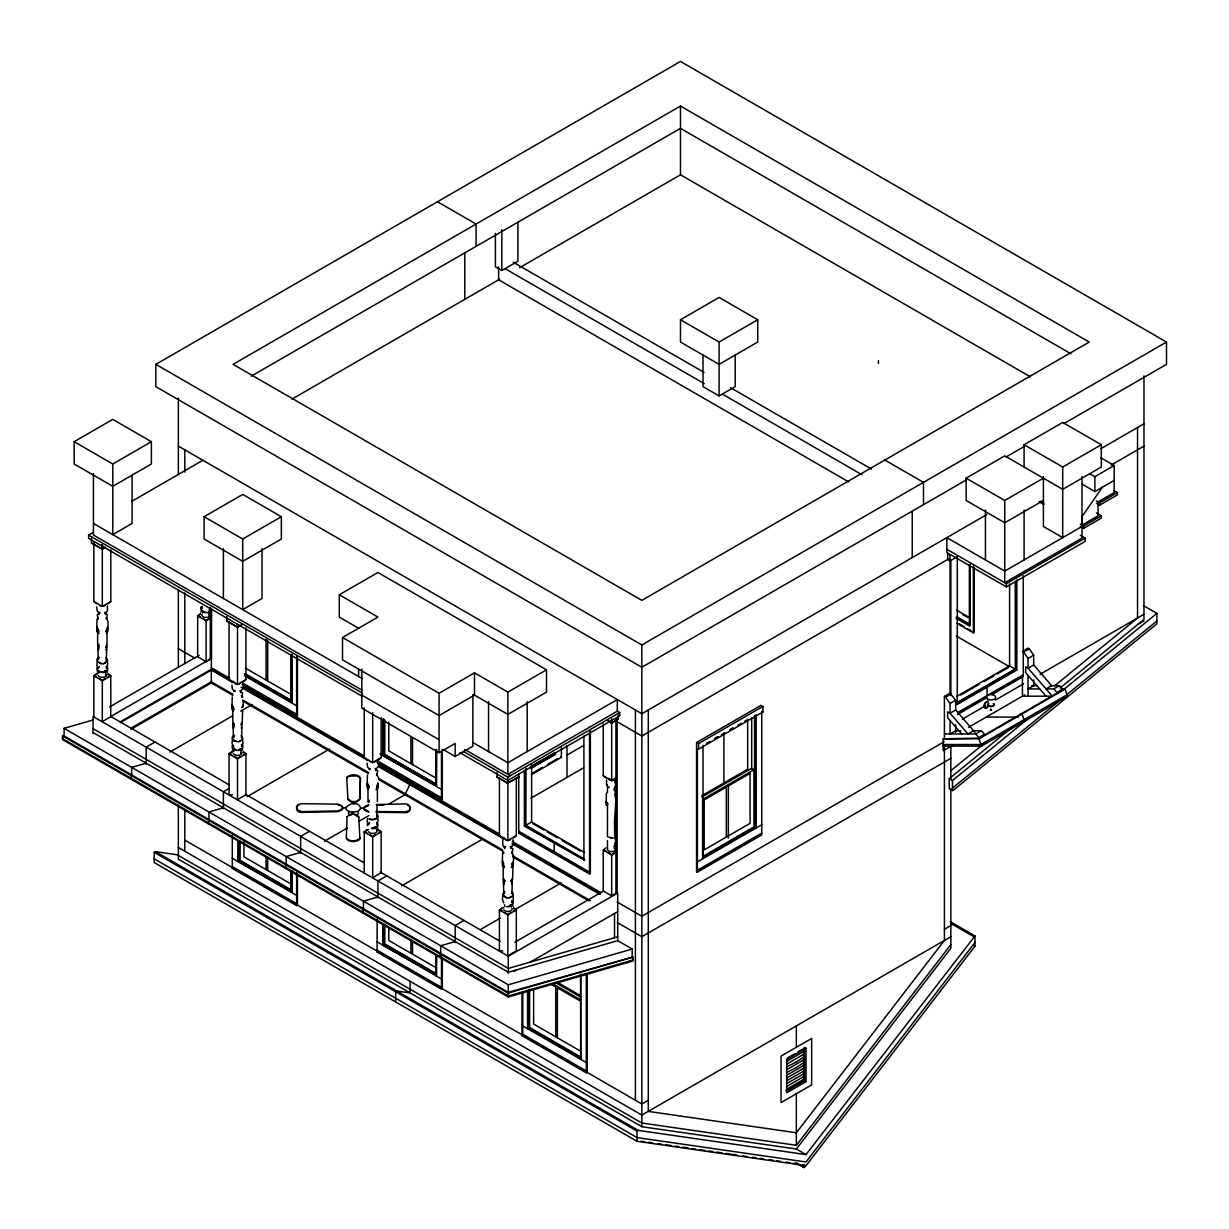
<?xml version="1.0" encoding="UTF-8"?>
<svg xmlns="http://www.w3.org/2000/svg" width="1229" height="1229" viewBox="0 0 1229 1229"><rect width="100%" height="100%" fill="white"/><g stroke="black" fill="none" stroke-linecap="round" stroke-linejoin="round"><path stroke-width="1.5" d="M105.417 547.458L102.314 549.255L102.314 544.601L102.314 549.255L91.453 542.988L91.453 538.333M618.325 718.719L611.689 723.236L618.325 718.719L618.325 715.001M1100.954 457.895L1114.196 465.53L1114.135 492.614L1098.035 501.908L1098.035 515.842L1081.95 525.136L1082.012 516.61L1102.367 487.237M615.913 799.864L614.515 821.448L614.684 835.121L615.668 836.626L614.684 837.133L615.714 841.005L614.684 844.031L615.606 845.629L614.208 845.767L614.208 848.118L615.514 849.423L614.7 850.883A4.271 2.458 0 0 1 609.553 851.282A4.271 2.458 0 0 1 607.572 848.502M243.281 702.143L243.035 706.045L241.56 707.52M513.63 858.226L513.399 862.128L511.541 863.941M377.364 801.615L377.364 786.852L376.105 789.556L378.133 787.758L378.133 783.365M404.971 794.733L410.102 784.01M97.045 618.955L96.784 627.988L98.643 629.801M232.235 696.997L231.974 706.045L233.449 707.52M367.41 775.038L367.148 784.087L369.007 785.899M502.584 853.095L502.323 862.128L503.813 863.618M606.419 793.181L606.158 802.214L608.017 804.027L606.665 802.675M346.686 778.71L346.87 777.204C350.234 774.055 357.793 773.702 360.435 777.788L359.728 798.896L356.456 801.277A5.915 3.41 0 0 1 351.31 801.293L347.976 798.958M360.066 837.625L359.882 838.393C356.533 841.542 348.959 841.896 346.332 837.809M97.199 662.185L96.814 665.304L98.212 668.714L99.319 666.348M232.373 740.242L232.004 743.361L233.402 746.756L233.402 745.496M367.548 818.284L367.179 821.402L368.577 824.797L369.683 822.431M502.738 896.325L502.369 899.444L503.767 902.854M502.784 839.745L502.722 845.06L504.689 847.411M606.604 779.816L606.542 785.147M209.867 608.278L209.099 609.861L210.021 611.458L208.607 611.596L208.607 613.947L209.929 615.253L209.114 616.236M410.225 808.836L408.95 810.633L405.355 811.877L376.105 811.555M796.515 1163.31L804.396 1167.55L805.656 1165.66M355.196 801.922L352.569 801.938M991.357 710.254L990.912 708.995L990.466 710.254M178.359 855.415L641.845 1123.014L796.346 1145.305L950.847 944.609M178.359 805.318L178.359 859.132L641.845 1126.716L796.346 1149.023L950.847 948.327L950.847 788.726M155.422 851.636L638.235 1130.388L806.009 1154.599L974.981 935.96L974.981 946.176L806.009 1165.691L637.021 1141.295L154.224 862.558L154.224 852.342L155.422 851.636L178.051 854.908M974.981 942.459L806.009 1161.973L637.021 1137.578L154.224 858.841M988.715 703.495L987.701 704.785L990.82 706.706L993.124 706.199L994.123 704.893L993.247 703.572M105.494 613.271L107.461 610.921L107.399 605.605M240.684 691.328L242.651 688.962M375.859 769.369L377.825 767.004M511.049 847.411L513 845.06M106.739 647.376L106.186 647.96L106.186 646.761M988.5 703.157L987.732 705.507L989.222 706.414L993.324 706.107L994.092 703.771M106.815 649.542L106.186 650.202L106.186 649.004M242.005 727.583L241.376 728.244L241.376 727.046M512.37 883.682L511.725 884.342L511.725 883.144M98.612 613.455L97.26 614.823L98.136 619.186L98.136 617.895M99.134 613.563L99.995 612.718M107 630.262L105.74 631.522L107.768 629.663M99.088 644.134L97.905 645.317L98.212 659.804L99.319 657.438M97.813 647.222L99.027 646.008M97.905 649.434L99.088 648.251M98.627 657.361L96.891 659.266L97.199 661.555L100.947 663.721L103.697 663.721L107.737 660.956L106.001 657.361M97.091 672.186L98.489 670.788M202.186 606.419L200.742 607.863L201.11 610.46L204.767 612.58L207.44 612.58M200.865 612.242L202.278 610.844M203.584 611.043L202.662 613.025M233.003 725.264L234.217 724.065M233.095 727.476L234.278 726.293M233.817 735.418L232.081 737.323L232.373 739.612L233.756 740.979L238.872 741.778L242.927 738.998L241.191 735.418M234.509 735.48L233.402 737.846L233.095 723.359M232.281 750.228L233.679 748.83M370.344 768.801L369.499 769.661L369.499 768.386M378.209 784.087L376.735 785.561M378.133 785.761L376.673 787.221M369.437 800.217L368.254 802.107M504.689 847.703L505.534 846.858L504.167 847.595M513.307 863.803L511.848 865.262M512.539 866.353L511.295 867.597L513.307 865.8L513.307 861.421M503.368 881.362L504.566 880.148M503.444 883.574L504.627 882.391M504.182 891.501L502.446 895.096L506.486 897.861L509.236 897.861L512.985 895.695L513.292 893.406L511.556 891.501M504.858 891.578L503.767 893.944L503.444 879.457M987.978 706.107L986.503 707.505L984.137 706.875L985.043 703.142L987.978 701.452M106.37 629.478L107.845 627.988L108.091 621.705L106.186 617.542M108.152 603.731L110.764 601.519L110.764 549.824M93.865 716.737L93.865 675.858L96.492 673.646M108.152 673.646L110.764 675.858L110.764 716.737L102.314 721.607L102.314 680.728L104.941 678.516M211.526 608.678L211.526 658.529L206.103 661.663L197.654 656.793L197.654 615.913L200.266 613.701M206.103 661.663L206.103 620.783L208.715 618.586M243.342 681.772L245.954 679.56L245.954 627.865M232.435 794.779L229.055 794.779L229.055 753.899L231.667 751.687M243.342 751.687L245.954 753.899L245.954 794.779L237.504 799.664L237.504 758.785L240.116 756.572M378.517 759.814L381.128 757.602L381.128 717.398M364.23 872.82L364.23 831.941L366.841 829.729M378.517 829.729L381.128 831.941L381.128 872.82L372.679 877.706L372.679 836.826L375.291 834.614M513.691 837.871L516.318 835.659L516.318 778.218M502.799 950.877L499.42 950.877L499.42 909.982L502.031 907.785M513.691 907.785L516.318 909.982L516.318 950.877L507.869 955.747L507.869 914.868L510.481 912.655M605.851 847.872L603.239 850.069L603.239 890.964L611.689 895.833L617.127 892.7L617.127 720.117M611.689 895.833L611.689 854.954L614.3 852.742M615.79 780.338L614.469 781.444L615.79 784.425L614.024 789.632L615.391 791.952L614.746 794.533L615.913 799.265M950.847 770.721L984.921 742.854M1054.559 685.89L1137.532 618.033L1137.532 427.538M1143.6 605.728L1156.842 613.363L1156.842 623.81L954.073 789.663L952.46 790.585L949.234 788.726L949.234 778.679L1012.926 726.585M1060.212 687.902L1143.969 619.401L1143.969 375.859M952.46 790.585L952.46 780.538L1027.997 718.75M1063.531 689.684L1156.842 613.363M952.46 788.188L1063.531 697.335M1066.495 694.907L1156.842 621.014M105.74 646.792L107 645.532L107 630.769L107 632.213M240.93 724.833L242.19 723.574L242.635 709.64M804.457 1051.087L786.837 1061.257M804.457 1053.867L786.837 1064.037M796.131 1062.04L804.457 1056.648M804.457 1059.444L786.837 1069.614M796.131 1067.602L804.457 1062.225M804.457 1065.021L786.837 1075.191M804.457 1067.801L786.837 1077.987M804.457 1070.597L786.837 1080.767M804.457 1073.378L786.837 1083.548M804.457 1076.174L786.837 1086.344M804.457 1078.954L786.837 1089.124M298.847 805.056C294.115 806.946 297.403 813.214 301.719 812.4L338.067 811.662L342.108 809.727A5.915 3.41 0 0 0 342.077 806.762L341.355 806.116M106.308 633.119L107.768 631.66L107.768 627.282M347.515 777.22L348.575 776.59M966.47 479.832L641.845 667.255L155.837 386.659L155.837 364.352L680.482 61.45L1166.505 342.046L1166.505 364.352L1064.007 423.529M74.139 441.703L112.776 419.396L151.397 441.703L151.397 463.994L112.776 486.3L74.139 463.994L74.139 441.703L112.776 463.994L151.397 441.703M680.482 106.047L233.08 364.352L641.845 600.351L1089.247 342.046L680.482 106.047L680.482 128.354L251.269 376.151M495.41 233.341L495.41 266.785L501.847 270.503L517.931 261.224L517.931 222.188M291.98 399.102L499.665 279.198M519.56 267.707L680.482 174.81L1030.501 376.888M131.595 501.447L202.893 460.276M362.048 696.182L88.626 538.333L88.626 535.076L93.558 532.234M105.141 547.166L102.314 549.01L91.453 542.988M204.106 516.718L242.727 494.427L281.349 516.718L281.349 539.024L242.727 561.33L204.106 539.024L204.106 516.718L242.727 539.024L281.349 516.718M99.703 605.59L102.314 606.404L110.764 601.519M680.482 319.755L719.103 297.449L757.725 319.755L757.725 342.046L719.103 364.352L680.482 342.046L680.482 319.755L719.103 342.046L757.725 319.755M107.952 674.229L110.764 675.858L102.314 680.728L93.865 675.858L98.09 673.415M210.328 618.341L206.103 620.783L197.654 615.913L200.465 614.285M240.316 625.208L237.504 627.297L226.643 621.029L226.643 616.39M242.159 624.609L237.504 627.297L230.468 622.765M109.642 706.921L199.175 655.226M62.495 735.879L63.278 735.434L509.083 992.802L632.996 957.038L632.996 960.986L508.299 996.98L62.495 739.597L62.495 735.879L508.299 993.262L509.083 992.802M339.296 594.775L377.917 572.484L546.506 669.805L546.506 692.111L507.869 714.402L474.486 695.122L439.076 715.57L342.522 659.819L342.522 637.528L377.917 617.081L339.296 594.775L339.296 617.081L358.607 628.234M120.657 721.623L211.342 669.252L237.504 684.445L240.116 683.631M120.242 722.667L211.342 670.066L232.803 682.448M130.72 728.351L211.342 681.803L232.865 694.231M130.873 729.396L211.342 682.925L232.849 695.353M703.003 355.058L703.003 386.659L719.103 395.938L735.188 386.659L735.188 355.058M234.893 683.631L237.504 684.445L245.954 679.56M155.008 742.039L146.159 747.155L146.159 764.146M169.848 752.056L232.511 715.892M240.761 711.13L252.298 704.463M131.672 774.915L130.904 779.078M291.826 654.335L291.826 702.097L291.012 702.558L291.012 654.796M243.142 752.271L245.954 753.899L237.504 758.785L229.055 753.899L233.28 751.457M242.174 684.584L296.65 716.031L297.449 715.57L297.449 658.053M229.316 788.342L223.417 791.753L223.417 808.743M247.106 796.653L329.556 749.06M208.93 819.513L208.147 823.676M342.522 637.528L439.076 693.264L474.486 672.831L507.869 692.111L546.506 669.805M384.262 754.652L435.849 784.332L384.262 754.652L384.354 720.194M370.067 761.673L372.679 762.487L381.128 757.602M291.826 870.869L291.826 891.655L237.904 861.452L237.904 840.667M232.281 835.536L232.281 868.427L233.08 867.951M361.833 669.114L361.833 708.134L439.076 752.732L455.176 743.437L455.176 756.449L443.669 749.813M309.524 831.25L300.659 836.35L300.675 853.356M155.837 364.352L641.845 644.948L1166.505 342.046M455.176 756.449L472.873 746.233L472.873 694.493M324.348 841.266L347.454 827.931M358.976 821.264L368.884 815.564M388.656 804.135L405.155 794.625M286.188 864.125L285.405 868.288M1043.39 500.48L1004.754 522.771L966.132 500.48L966.132 478.173L1004.754 455.867L1062.701 489.326L1101.322 467.02L1101.322 444.729L1062.701 422.423L1024.08 444.729L1024.08 467.02M1006.152 456.927L1024.325 446.434M376.904 829.498L381.128 831.941L372.679 836.826L364.23 831.941L368.454 829.498M441.488 797.805L377.119 760.643L377.119 762.502L441.488 799.664L442.302 799.203L442.302 749.352M290.92 890.318L239.409 860.577L239.517 841.619M291.826 891.655L291.012 892.116L291.012 871.33M459.815 752.64L507.869 780.384L619.723 715.8L619.723 712.543L617.311 711.161L507.869 774.347L507.869 692.111M505.242 839.714L507.869 840.528L507.869 777.127L619.723 712.543M531.834 767.065L555.754 754.13L530.943 768.463M232.281 868.427L296.65 905.589L297.449 905.128L297.449 874.725M532.587 773.087L542.465 767.372M547.412 764.53L557.29 758.815M966.132 478.173L1004.754 500.464L1043.39 478.173M1024.08 444.729L1062.701 467.02L1101.322 444.729M531.742 774.5L561.392 757.387L561.392 747.846M567.015 755.067L583.591 745.496M986.718 514.613L641.845 713.711L178.359 446.112M1100.923 448.662L1143.969 423.821M386.766 875.847L377.917 880.963L377.917 897.953M530.867 798.236L583.591 767.787M949.187 558.581L641.845 736.017L617.127 721.73M1111.093 465.1L1143.969 446.112M1089.923 473.826L1094.885 476.683L1114.196 465.53M956.623 557.075L950.048 560.87L947.636 559.472L947.636 553.895L950.048 555.293L950.048 693.156L955.67 700.269L955.67 709.993L975.058 732.392M401.606 885.863L482.413 839.223M363.431 908.723L362.663 912.886M1081.643 483.903L1094.885 491.554L1114.196 480.401M524.368 770.614L524.368 826.149L525.182 825.673M583.821 858.718L525.874 825.274L531.619 821.955L584.589 852.542M518.73 774.024L518.746 833.108L519.544 832.647L529.192 838.224M378.624 765.836L507.869 840.528L516.318 835.659M609.077 779.8L611.689 780.615L615.913 778.172M1096.406 500.894L1099.709 502.799L1117.407 492.583L1117.407 494.903L1099.709 505.119L1096.406 503.214M696.566 742.516L760.951 705.354L762.963 706.629L762.963 711.975L698.487 749.198L697.381 748.553L697.381 872.129L696.566 871.668L696.566 742.516L698.579 743.791L698.579 749.137M698.487 743.622L762.856 706.46M714.633 738.583L717.966 736.678M729.58 729.965L732.914 728.044M1082.012 526.488L1004.754 571.086L946.822 537.641L946.822 552.512L1006.367 586.878L1085.222 541.359L1085.222 538.102L1080.26 535.245M706.429 743.437L709.747 741.533M714.74 738.644L718.059 736.724M721.377 734.819L724.711 732.899M729.688 730.011L733.006 728.106M737.999 725.218L741.317 723.297M744.636 721.377L747.969 719.472M1080.306 524.122L1083.625 526.027L1101.322 515.811L1101.322 518.131L1083.625 528.347L1080.306 526.442M946.822 549.255L1006.367 583.637L1085.222 538.102M435.757 973.936L384.354 944.149M377.119 919.154L377.119 952.045L377.917 951.584M956.054 618.233L969.358 625.914L970.157 625.438L970.157 564.08M464.024 920.444L455.176 925.56L455.176 942.551M956.823 623.318L973.383 632.874L974.182 632.413L974.182 567.675M524.368 826.149L584.62 860.116M513.492 908.369L516.318 909.982L507.869 914.868L499.42 909.982L503.644 907.555M701.805 795.716L747.662 769.231L747.662 719.288M701.851 797.068L751.687 768.294L754.099 769.692L754.099 826.84L702.604 856.567L702.604 799.434L754.099 769.692M727.952 786.191L750.074 773.41L750.074 823.353L704.217 849.838L704.217 799.895L726.339 787.113L726.339 837.057M480.508 929.508L500.295 918.094M515.135 909.521L561.3 882.868M440.689 953.32L439.905 957.483M605.851 850.883L603.239 850.069L611.689 854.954L615.913 852.511M518.746 833.108L589.551 873.988L590.35 873.527L590.35 730.994M514.874 942.197L603.915 890.779M944.41 739.412L944.41 696.428L950.048 693.171M1023.834 650.571L1028.059 648.129L1029.272 648.835L1033.697 655.226L1033.697 664.95L1051.64 685.659L1046.002 688.916L1053.791 688.916L1059.429 685.659L1062.578 689.3L1056.94 692.557L1053.791 688.916M944.41 696.428L945.623 697.135L951.246 693.878M1022.436 651.385L1023.634 652.077L1029.272 648.835M377.119 952.045L441.488 989.207L442.302 988.746L442.302 958.359M956.623 696.444L1009.593 665.857L1015.323 669.175L957.391 702.619L1015.215 669.114M93.051 733.483L93.051 716.492L508.284 956.223L617.711 893.037L617.711 940.661L632.198 949.018L632.198 957.806M960.771 694.984L978.96 684.476M983.922 681.603L993.846 675.873M997.165 673.968L1008.732 667.286M944.41 733.959L975.765 733.959L978.929 737.6L984.552 734.343L981.403 730.717L973.614 730.717L967.976 733.959L950.048 713.25L950.048 703.526L955.67 700.269M1022.436 675.658L1022.436 696.198L1052.301 696.182L1028.059 668.207L1028.059 658.483L1033.697 655.226M1016.829 670.051L1016.03 669.575L956.485 703.956L957.283 704.417L1016.829 670.051L1016.829 579.904M955.67 709.993L950.048 713.25L947.636 711.852L947.636 717.736L961.677 733.959M1033.697 664.95L1028.059 668.207L1025.647 666.809L1025.647 672.693L1046.002 696.182M703.111 856.859L754.606 827.132L754.514 715.57M702.205 858.195L755.405 827.593L755.313 716.061M697.381 861.913L761.75 824.751M957.437 712.697L1023.265 674.69M959.91 712.19L966.501 708.396M971.432 705.538L981.31 699.839M992.832 693.187L996.135 691.282M999.423 689.392L1004.354 686.535M1007.657 684.63L1010.945 682.74M1014.232 680.835L1019.164 677.978M957.437 714.556L987.056 697.457M992.003 694.6L1023.265 676.549L1023.265 575.725M514.183 971.402L517.132 969.696M530.406 962.03L617.711 911.626M697.381 870.27L761.75 833.108M696.566 871.668L713.081 862.144M716.384 860.239L727.937 853.556M731.24 851.651L734.527 849.746M739.489 846.889L742.792 844.984M746.095 843.079L749.383 841.174M754.345 838.316L757.648 836.411M697.381 872.129L761.75 834.967L761.75 711.391L762.856 712.037M962.415 719.119L985.535 705.769M995.459 700.038L1023.542 683.831M1040.057 674.291L1143.969 614.3M1138.177 624.148L1143.969 620.799M953.243 745.051L943.196 750.735L943.196 738.813L979.098 738.122L1062.793 689.807M968.544 727.291L1024.878 694.784M944.195 741.717L641.845 916.266L617.127 901.994M943.304 746.141L944.809 745.158M975.765 733.959L981.403 730.717M943.196 738.813L978.975 738.813L1065.082 689.1L1067.586 696.382L981.495 746.095L943.196 746.095M950.847 758.308L641.845 936.713L617.127 922.441M1067.049 694.815L980.957 744.528L943.196 744.528M529.1 990.036L529.1 1027.828L529.192 989.975M521.956 993.324L521.956 1035.663L522.755 1035.202L522.755 991.511M521.956 1035.663L586.325 1072.84L587.139 1072.364L587.139 973.598M648.297 1100.247L641.845 1103.965L587.201 1072.41M944.41 929.278L950.847 925.56M950.847 936.713L641.845 1115.102L178.359 847.518M154.224 852.342L637.021 1131.079L638.235 1130.388M787.359 1058.046L794.748 1053.791M797.698 1052.085L803.597 1048.675L803.597 1080.26L785.884 1090.492M806.009 1048.214L786.698 1059.367L786.698 1092.811L806.009 1081.658L806.009 1048.214L804.396 1047.277L804.396 1080.737L786.698 1090.953M233.802 691.512L235.169 690.759L234.324 691.62L234.324 690.345M607.986 787.681L609.354 786.944M786.837 1066.833L796.146 1062.025M786.837 1072.41L796.146 1067.602M349.174 815.488L350.296 815.073M103.42 663.552L105.325 662.923L106.416 660.541L107.814 663.599L106.416 668.714L106.416 667.439M238.61 741.594L240.5 740.964M238.426 750.12L240.945 748.661L240.945 751.027M508.96 897.692L510.865 897.047M508.791 906.203L511.295 904.759L511.295 907.11M504.643 904.728L504.643 906.587M93.865 542.158L93.865 601.519L102.314 606.404L104.941 605.59M108.152 676.672L110.764 675.858M243.342 754.714L245.954 753.899M242.804 687.426L372.679 762.487L375.291 761.673M378.517 832.755L381.128 831.941M603.239 724.05L603.239 775.745L611.689 780.615L614.3 779.8M507.869 840.528L510.481 839.714M513.691 910.797L516.318 909.982M64.092 737.123L64.092 728.336L93.25 719.917M146.159 763.178L131.672 767.372L131.672 776.144M223.417 807.791L208.93 811.97L208.93 820.742M300.675 852.388L286.173 856.567L286.188 865.354M377.917 896.986L363.431 901.164L363.431 909.952M455.176 941.583L440.689 945.762L440.689 954.549M617.711 936.821L508.284 968.421L93.051 728.689M617.711 940.661L508.284 972.247L93.051 732.53M64.092 728.336L508.284 984.798L632.198 949.018M508.284 992.341L632.996 957.038M632.996 960.018L508.314 996.012L62.495 738.66M990.912 709.717L991.542 709.993M991.465 710.07L990.359 710.07M368.685 804.688L364.644 806.608A5.915 3.41 0 0 0 364.69 809.573L368.792 811.463M368.685 805.425L364.644 807.345A5.915 3.41 0 0 0 364.69 810.326L368.792 812.215M349.973 776.098L356.84 776.006M376.351 804.519L405.032 803.935C411.561 802.983 411.976 813.214 405.355 812.615L376.105 812.292M376.351 805.272L384.001 805.118M353.337 802.076L354.321 801.846M354.351 803.751L353.491 803.751L353.46 801.846M364.091 809.143L364.091 808.083L360.788 808.098L358.591 811.048L352.4 812.323M342.123 808.559L345.963 807.468M352.4 813.26L353.261 813.245M352.431 814.228L353.291 814.212L353.261 812.308C334.58 809.926 358.115 796.392 360.788 808.59M229.055 621.966L226.643 621.029M499.035 778.049L496.992 777.127L496.992 772.473M1031.761 685.659L1037.291 685.659M1050.196 685.659L1059.429 685.659M1039.703 688.916L1028.059 688.916L1033.697 685.659L1033.697 679.898M1061.303 689.1L1065.082 689.1M1020.946 713.957L1022.021 713.957L1024.54 721.239M986.257 717.075L1018.257 717.075M960.663 730.717L955.67 730.717L950.048 733.959L950.048 720.517M371.757 828.162L376.12 826.702L376.12 829.068M371.342 828.607L374.015 828.607L377.672 826.502L378.025 823.891L376.596 822.462M612.795 837.779L608.693 837.133M610.321 837.948L613.056 837.948M506.517 906.664L509.205 906.664L512.862 904.544L513.215 901.932L511.786 900.504M641.062 1141.188L644.841 1141.726M648.605 1142.279L652.369 1142.816M658.022 1143.631L661.801 1144.184M665.565 1144.721L671.218 1145.536M674.982 1146.089L678.761 1146.626M682.525 1147.164L688.179 1147.994M691.958 1148.531L695.722 1149.069M699.485 1149.622L705.139 1150.436M708.918 1150.974L712.682 1151.527M716.446 1152.065L722.099 1152.879M725.878 1153.432L737.185 1155.06M742.838 1155.874L746.602 1156.412M752.256 1157.242L756.019 1157.779M759.799 1158.317L763.562 1158.87M769.216 1159.684L772.98 1160.222M776.759 1160.775L780.523 1161.313M786.176 1162.127L789.94 1162.68M793.719 1163.218L797.483 1163.771M804.396 1164.769L803.136 1164.585L803.136 1167.12M337.975 804.872L340.387 805.563M365.581 809.65L364.736 809.281M365.581 810.019L364.736 809.65M197.654 615.913L200.266 616.728M93.865 675.858L96.492 676.672M229.055 753.899L231.667 754.714M364.23 831.941L366.841 832.755M499.42 909.982L502.031 910.797M203.584 611.596L205.182 612.119M101.224 663.552L98.212 661.817M99.81 671.541L103.236 672.063L105.755 670.619L105.755 672.97M236.414 741.594L233.402 739.858M236.582 750.12L234.063 748.661M369.683 819.006L373.77 819.635L376.781 817.899L376.781 816.64L378.179 819.697L376.781 824.797L376.781 823.538M368.93 819.021L371.312 819.82L376.427 819.021L378.102 817.039L377.718 814.812M506.763 897.692L503.767 895.956M615.913 778.986L614.915 778.525L615.79 779.862M358.284 776.451L360.435 778.525L359.728 799.649L356.456 802.015A5.915 3.41 0 0 1 351.31 802.045L347.976 799.695L346.686 777.972M104.649 612.718L107.369 614.823L106.493 619.186L106.493 617.895M239.839 690.759L242.559 692.864L241.683 697.242L241.683 695.937M375.014 768.801L377.733 770.906L376.857 775.269L376.857 773.978M510.189 846.858L512.923 848.962L512.047 853.325L512.047 852.035M407.629 805.164L409.58 806.577M680.482 128.354L1070.966 353.798M1114.104 490.663L1117.407 492.583M1096.36 512.939L1101.322 515.811M1040.564 501.248L1043.928 503.107M1038.966 501.647L1043.943 504.504M437.463 201.756L476.084 224.047L476.084 246.353M884.865 460.061L923.486 482.352L923.486 504.658M513.261 262.238L704.017 372.372M730.564 387.703L871.561 469.109M505.257 268.767L704.325 383.694M722.575 394.232L861.913 474.686M848.64 481.876L498.621 279.797L498.621 266.785M956.638 610.214L970.203 617.987M962.537 614.485L967.53 617.357M956.485 616.62L969.358 624.055M956.853 617.772L970.157 625.438M959.281 623.81L964.258 626.682M967.561 628.587L970.879 630.508M956.346 636.054L1009.178 666.548M949.234 778.679L952.46 780.538M608.585 720.747L611.689 723.236L607.464 720.578M950.186 921.642L974.981 935.96M950.631 923.286L973.783 936.652M973.383 945.255L974.981 946.176M755.313 827.532L756.112 827.993L756.112 714.648M560.578 756.926L561.392 757.387M93.45 523.462L362.002 678.5M473.057 742.623L507.869 762.717L617.311 699.547L617.311 711.161M362.002 690.114L93.45 535.076L93.45 473.595M464.777 749.46L510.296 775.729M88.626 535.076L362.048 692.941M463.133 751.288L507.869 777.127M361.833 695.122L439.076 739.735M500.817 778.863L507.869 783.395L496.992 777.127M532.449 823.369L544.032 830.067M547.335 831.972L557.259 837.702M562.221 840.559L580.426 851.067M584.727 860.054L525.075 825.734L525.182 770.137M245.523 668.177L289.814 693.74M434.651 777.358L388.779 750.888L388.779 722.237M518.746 831.25L589.551 872.129M244.909 673.615L291.411 700.469L291.411 654.949M532.418 840.083L535.629 841.942M538.855 843.801L542.066 845.66M545.292 847.518L548.518 849.377M559.779 855.876L575.863 865.17M579.089 867.029L582.3 868.888M585.526 870.746L590.35 873.527M245.247 675.336L291.826 702.097M244.54 675.735L296.65 705.815M379.93 753.899L441.488 789.433M242.174 682.725L296.65 714.187M244.632 685.075L247.935 686.98M251.238 688.885L254.541 690.79M257.844 692.695L262.791 695.568M266.094 697.473L269.397 699.378M274.344 702.235L277.646 704.14M280.949 706.045L292.502 712.712M382.88 764.884L392.773 770.614M396.076 772.519L407.629 779.186M410.932 781.091L414.234 782.996M417.537 784.901L422.484 787.758M425.787 789.663L429.09 791.568M432.393 793.473L437.34 796.331M178.359 648.682L194.781 658.145M211.403 667.746L229.7 678.316M243.004 685.997L364.383 756.065M377.687 763.747L499.066 833.83M512.37 841.512L600.489 892.392M512.8 843.294L600.582 893.975M241.068 687.226L368.208 760.628M378.117 766.358L503.629 838.808M511.894 843.586L599.414 894.113M242.804 699.962L368.623 772.611M378.563 778.341L502.738 850.038M512.677 855.768L590.488 900.703M242.789 701.083L368.562 773.702M378.486 779.432L502.615 851.098M512.539 856.828L588.676 900.78M804.396 1080.737L806.009 1081.658M228.978 784.747L110.764 716.492L211.342 658.421L211.342 669.575M245.416 794.241L363.769 862.574M380.191 872.052L500.08 941.276M558.166 982.708L580.318 995.49M555.278 982.432L580.196 996.811M552.866 983.814L581.102 1000.129M551.007 984.152L555.754 986.887L555.754 1036.83M579.489 1000.59L557.367 987.809L557.367 1037.752M796.346 1149.023L806.009 1154.599M796.131 1162.772L804.396 1167.55M289.814 883.282L243.941 856.813L243.941 842.003M434.651 966.916L388.779 940.431L388.779 927.48M579.489 1050.534L533.632 1024.049L533.632 988.915M581.102 1057.263L529.607 1027.536L529.607 989.437M529.1 1027.828L580.702 1057.508L580.595 974.413M581.501 1058.891L528.301 1028.289L528.301 990.513M232.281 858.195L296.65 895.373M377.119 941.829L441.488 978.991M521.956 1025.447L586.325 1062.609M232.281 866.568L296.65 903.73M377.119 950.186L441.488 987.348M521.956 1033.804L586.325 1070.981M184.796 840.083L234.678 868.888M238.011 870.808L241.33 872.728M246.292 875.586L249.641 877.521M252.882 879.396L272.93 890.964M276.003 892.73L379.346 952.398M382.665 954.318L387.826 957.299M389.316 958.159L394.432 961.109M397.643 962.968L402.682 965.871M405.954 967.761L409.288 969.681M412.591 971.586L417.583 974.489M420.84 976.364L424.235 978.315M427.446 980.174L539.27 1044.727M542.296 1046.478L547.519 1049.505M548.948 1050.319L554.125 1053.314M557.259 1055.127L562.375 1058.077M565.586 1059.92L568.981 1061.887M572.222 1063.761L577.231 1066.649M580.534 1068.554L583.867 1070.49M368.685 789.218L367.225 787.758L367.225 783.365M233.51 711.176L232.051 709.717L232.051 705.323M614.915 851.006L615.913 851.697M209.314 616.835L210.328 617.526M503.875 865.262L502.415 863.803M234.078 724.833L232.819 723.574L232.819 708.81L232.819 710.254M98.888 646.792L97.644 645.532L97.644 630.769L98.888 633.473L96.876 631.66L96.876 627.282M603.239 775.745L605.851 777.942M609.077 852.742L611.689 854.954M502.031 837.871L499.42 835.659L499.42 778.218M203.476 618.586L206.103 620.783M366.841 759.814L364.23 757.602L364.23 707.827M231.667 681.772L229.055 679.56L229.055 622.135M505.242 912.655L507.869 914.868M93.865 601.519L96.492 603.731M370.067 834.614L372.679 836.826M234.893 756.572L237.504 758.785M99.703 678.516L102.314 680.728M606.235 803.889L607.694 805.348M511.725 851.682L513.63 855.845M511.694 904.928L513.092 906.326M510.373 905.128L511.295 906.05M376.535 773.625L378.455 777.803M367.225 785.761L369.253 787.605L367.993 784.901M376.504 826.871L377.902 828.269M375.198 827.086L376.12 828.008M241.36 695.583L242.774 696.997M232.051 707.72L234.078 709.563L232.819 706.859M241.422 744.421L242.866 745.849L242.866 748.015L238.841 750.566L233.848 749.798L232.158 748.015L232.158 745.849M241.33 748.83L242.727 750.228M240.024 749.045L240.945 749.967M96.876 629.663L98.888 631.522L97.644 628.818M106.232 666.364L107.676 667.808L107.676 669.974L103.666 672.524L98.658 671.741L96.968 669.974L96.968 667.808M106.14 670.788L107.553 672.186M104.834 670.988L105.755 671.91M503.368 883.682L503.998 884.342L503.998 883.144M233.003 727.583L233.633 728.244L233.633 727.046M97.813 649.542L98.458 650.202L98.458 649.004M503.444 881.516L503.998 882.099L503.998 880.901M233.095 725.433L233.633 726.016L233.633 724.818M97.905 647.376L98.458 647.96L98.458 646.761M369.499 769.369L367.532 767.004L367.072 763.055M234.324 691.328L232.358 688.962L231.897 685.014M99.134 613.271L97.183 610.921L96.722 606.972M502.815 852.143L503.69 853.325L503.69 852.035M1023.634 652.077L1028.059 658.483M945.623 697.135L950.048 703.526M358.776 817.377L355.442 815.042A5.915 3.41 0 0 0 354.182 814.796M200.957 606.911L202.002 608.77L202.002 607.495M512.939 839.745L513.461 841.097M978.975 738.813L981.495 746.095M512.985 896.325L513.369 899.444L511.971 902.854L511.971 901.579M242.635 740.242L243.004 743.361L241.606 746.756L241.606 745.496M410.133 807.514L410.348 808.544M367.993 801.615L367.993 786.852L367.993 788.296M342.661 807.484L342.676 808.544M611.689 720.302L611.689 723.236M1099.709 502.799L1099.709 505.119M1094.885 476.683L1094.885 491.554M1083.625 526.027L1083.625 528.347M1082.012 476.622L1082.012 538.102L1004.754 582.7L1004.754 500.464M1062.701 467.02L1062.701 537.641L1043.39 526.488L1043.39 476.622M1028.059 675.474L1028.059 696.182M1024.08 510.066L1024.08 559.932M1016.03 581.363L1016.122 669.636M1015.215 581.44L1015.323 669.175M1009.593 583.913L1009.593 665.857M1006.367 583.637L1006.367 586.878M987.056 687.241L987.056 695.599M985.443 510.066L985.443 559.932M973.383 566.231L973.383 632.874M969.358 564.541L969.358 625.914M957.283 556.752L957.283 704.417M955.67 724.803L955.67 732.33M950.847 560.455L950.847 695.568M950.847 745.312L950.847 779.217M944.41 745.312L944.41 940.431L796.346 1132.769L648.297 1111.4L648.297 709.993M912.225 511.571L912.225 557.613M878.428 360.635L878.428 363.431M796.346 1025.8L796.346 1047.277M796.346 1093.733L796.346 1145.305M751.687 717.751L751.687 769.185M728.351 786.422L728.351 837.994M723.927 732.991L723.927 782.934M719.103 342.046L719.103 395.938M703.003 745.312L703.003 858.656M680.482 128.768L680.482 174.81M641.845 644.948L641.845 1126.716M637.021 1131.079L637.021 1141.295M635.408 709.993L635.408 1100.247M615.913 718.827L615.913 893.391M614.5 913.485L614.5 937.758M611.689 718.827L611.689 780.615M607.464 784.962L607.464 792.644M607.464 806.055L607.464 836.734M607.464 840.575L607.464 848.24M607.003 803.029L607.003 804.488M606.235 801.508L606.235 805.195M589.551 731.455L589.551 873.988M586.325 973.814L586.325 1072.84M583.913 736.048L583.913 860.515M580.702 974.336L580.702 1059.367M567.015 745.542L567.015 777.358M554.141 843.324L554.141 851.697M531.604 764.377L531.619 821.955M528.393 990.451L528.393 1028.227L527.594 1028.704L527.594 990.912M527.18 701.698L527.18 751.58M525.981 768.11L525.874 825.274M513 865.738L512.539 879.672L510.696 881.362L511.725 879.134M512.539 862.958L512.539 864.402M512.278 879.457L511.971 893.944L511.971 892.669M511.049 846.428L511.049 848.686M508.284 956.223L508.284 973.214M508.284 984.798L508.299 996.98M504.689 846.428L504.689 848.686M503.998 879.134L505.027 881.362L503.183 879.672L503.183 864.909L504.443 867.597L502.415 865.8L502.415 861.421M503.183 862.958L503.183 864.402M502.845 861.037L502.845 862.604M501.847 229.623L501.847 270.503M488.558 701.698L488.558 751.58M474.486 672.831L474.486 695.122M464.823 253.282L464.823 299.308M441.488 751.226L441.488 799.664M441.488 956.316L441.488 989.207M439.076 693.264L439.076 752.732M436.664 749.413L436.556 785.777M436.664 954.487L436.556 975.334M436.264 749.951L436.264 784.102L384.754 754.36L384.754 720.225M436.264 954.595L436.264 973.645L384.754 943.918L384.754 924.869M435.849 749.89L435.849 786.191L436.664 785.73L382.741 755.528L382.741 719.226M435.849 954.948L435.849 975.734L436.664 975.273L382.741 945.07L382.741 924.3M412.514 738.568L412.514 764.592M412.514 941.122L412.514 954.134M410.916 737.646L410.916 763.655M410.916 940.2L410.916 953.212M410.102 981.31L410.102 992.924L396.829 991.004L395.63 991.711L395.63 1001.927M384.354 925.253L384.262 944.21M377.702 782.996L377.702 784.548M377.088 805.517L376.781 815.887L376.781 814.627M375.859 768.386L375.859 770.644M372.679 712.712L372.679 762.487M368.808 801.093L368.808 802.291M367.655 782.996L367.655 784.548M367.317 823.891L367.317 825.55M358.607 668.868L358.607 676.549M296.65 656.132L296.65 716.031M296.65 872.698L296.65 905.589M291.719 654.396L291.719 702.158M291.719 870.931L291.719 891.701M291.411 870.977L291.411 890.026L239.916 860.285L239.916 841.235M267.676 640.171L267.676 680.958M267.676 857.504L267.676 870.516M266.078 639.249L266.078 680.036M266.078 856.567L266.078 869.579M262.038 548.61L262.038 598.492L242.727 609.645L242.727 539.024M242.958 705.323L242.958 707.013M241.929 723.359L241.606 737.846L241.606 736.586M241.376 723.051L241.376 724.25M240.684 690.345L240.684 692.603M238.718 842.095L238.61 861.053M237.504 624.209L237.504 684.445M234.063 747.601L234.063 751.027M233.633 723.051L233.633 724.25M232.481 704.954L232.481 706.506M223.417 548.61L223.417 598.492M211.342 670.066L211.342 671.741M211.342 672.662L211.342 682.925M210.328 607.449L210.328 659.236M209.314 614.362L209.114 616.728A4.271 2.458 0 0 1 203.968 617.112A4.271 2.458 0 0 1 201.971 614.346M184.796 449.829L184.796 472.136M184.796 592.946L184.796 663.537M184.796 809.665L184.796 851.236M178.359 398.165L178.359 474.164M178.359 589.229L178.359 667.255M132.087 475.5L132.087 523.462L112.776 534.615L112.776 463.994M107.338 626.913L107.338 628.465M106.739 645.317L106.416 659.804L106.416 658.529M105.494 612.288L105.494 614.561M102.314 544.601L102.314 606.404M99.134 612.288L99.134 614.561M98.888 670.619L98.888 672.97M98.458 644.995L98.458 646.193M97.306 626.913L97.306 628.465M988.562 706.045A3.887 2.243 -60 0 1 984.045 706.967A3.887 2.243 -60 0 1 987.578 701.237M106.447 674.291A4.271 2.458 0 0 1 103.42 677.302A4.271 2.458 0 0 1 98.197 675.566M234.293 682.387A4.547 2.627 0 0 1 233.111 681.204M241.621 752.332A4.271 2.458 0 0 1 238.61 755.343A4.271 2.458 0 0 1 233.387 753.607M357.593 811.601A4.87 2.811 0 0 1 355.811 815.441M350.941 815.441A4.87 2.811 0 0 1 349.159 811.601M511.986 908.415A4.271 2.458 0 0 1 508.975 911.442A4.271 2.458 0 0 1 503.736 909.706M504.643 838.47A4.547 2.627 0 0 1 503.46 837.287M376.796 830.374A4.271 2.458 0 0 1 373.785 833.385A4.271 2.458 0 0 1 368.562 831.649M610.506 779.232A4.547 2.627 0 0 1 608.478 778.556M507.869 782.934L518.73 777.127L507.869 782.934M347.024 816.701L346.332 838.547C348.959 842.648 356.533 842.295 359.882 839.146L358.776 816.64L355.442 814.305A5.915 3.41 0 0 0 350.296 814.335L347.024 816.701M296.542 806.762L297.172 809.773L301.719 811.662L338.067 810.925L342.108 808.989A5.915 3.41 0 0 0 342.077 806.024L337.975 804.135L301.397 803.72L297.802 804.964L296.542 806.762M291.012 700.714L244.402 673.907L291.012 700.714M554.141 753.208L530.974 766.589L554.187 753.239M811.632 1038.459L781.06 1056.11L781.06 1102.567L811.632 1084.915L811.632 1038.459M518.73 777.127L516.318 778.049L518.73 777.127M106.14 676.134L105.54 674.306L106.14 676.134M241.33 754.176L240.73 752.348L241.33 754.176M383.556 755.067L383.556 718.765L383.448 755.113M383.556 944.609L383.556 923.824L383.448 944.671M988.423 699.593A4.732 2.735 0 0 0 995.644 697.35A4.732 2.735 0 0 0 988.669 694.861A4.732 2.735 0 0 0 988.423 699.593"/></g></svg>
